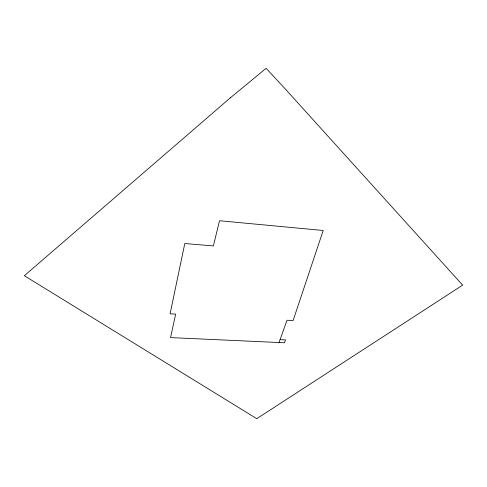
<?xml version="1.0" encoding="UTF-8"?>
<svg xmlns="http://www.w3.org/2000/svg" width="487" height="487" viewBox="0 0 487 487"><rect width="100%" height="100%" fill="white"/><g stroke="black" fill="none" stroke-linecap="round" stroke-linejoin="round"><path stroke-width="0.73" d="M279.063 342.525L287.026 320.239L293.089 320.574L323.198 230.485L219.497 220.733L213.385 245.923L184.792 243.53L170.085 313.823L175.649 314.127L170.572 337.601L284.487 342.775L285.54 339.883L280.104 339.628M230.339 97.832L24.35 275.721L256.777 418.686L462.65 285.138L284.986 88.64L266.133 68.314L230.339 97.832"/></g></svg>
